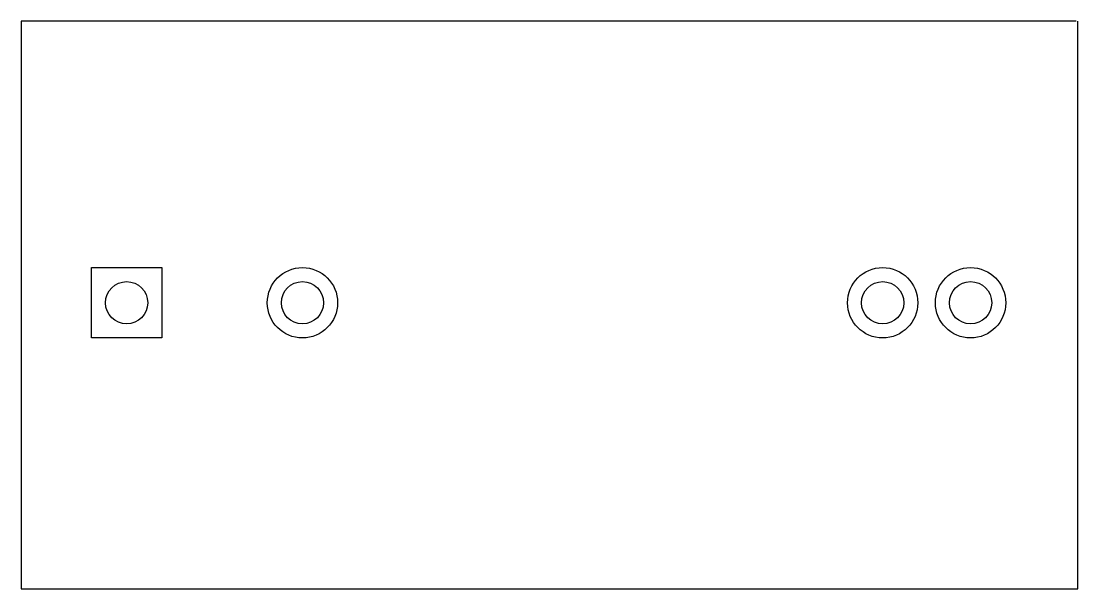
# Model space of a CAD drawing. Extents: x -91 to 1093, y -820 to -185.
import ezdxf

# ---------------------------------------------------------------- set-up
doc = ezdxf.new("R2010")
doc.units = 9

msp = doc.modelspace()

# ---------------------------------------------------------------- linework, layer by layer
for points in [[(-90.55, -185), (-90.55, -820), (1092.56, -820)], [(1090.553, -185), (-90.55, -185)], [(1092.56, -820), (1092.56, -185)]]:
    msp.add_lwpolyline(points)
msp.add_lwpolyline([(-11.81, -460.63), (66.93, -460.63), (66.93, -539.37), (-11.81, -539.37)], close=True)
for centre, radius in [((224.41, -500), 39.37), ((874.02, -500), 39.37), ((972.44, -500), 39.37), ((27.56, -500), 23.622), ((224.41, -500), 23.622), ((874.017, -500), 23.622), ((972.442, -500), 23.622)]:
    msp.add_circle(centre, radius)

doc.saveas('drawing.dxf')
